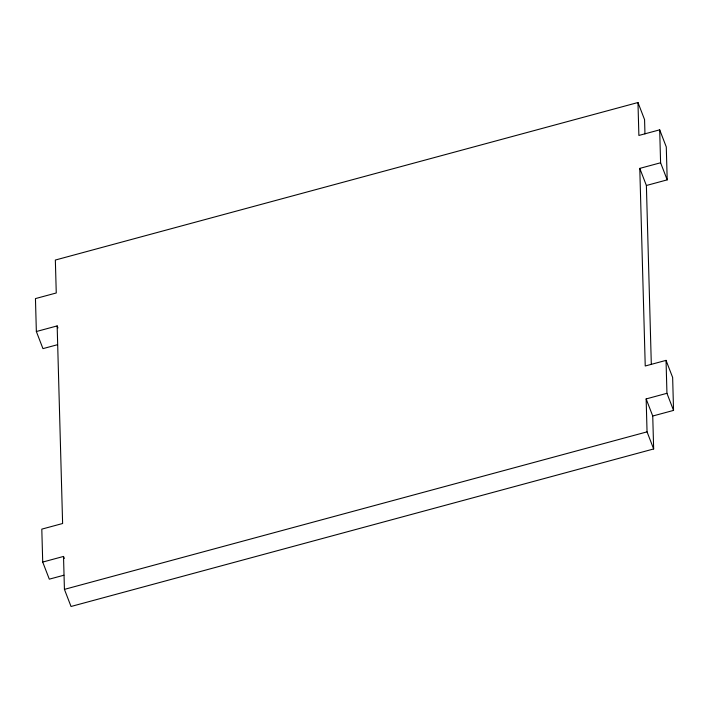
<?xml version="1.0" encoding="UTF-8"?>
<svg xmlns="http://www.w3.org/2000/svg" width="709" height="709" viewBox="0 0 709 709"><rect width="100%" height="100%" fill="white"/><g stroke="black" fill="none" stroke-linecap="round" stroke-linejoin="round"><path stroke-width="1.06" d="M644.96 133.895L644.57 119.626L637.967 102.521L55.346 260.043L56.259 292.977L35.45 298.595L36.354 331.528L42.957 348.633L57.526 344.698M651.314 364.329L646.386 185.492L667.196 179.864L666.283 146.931L659.689 129.836L638.88 135.454L637.967 102.521M36.354 331.528L57.163 325.91L57.943 327.921M63.881 575.229L49.311 579.164L42.717 562.069L63.518 556.441L64.43 589.374L71.033 606.479L653.654 448.957L652.741 416.023L673.55 410.405L672.646 377.472L666.043 360.367L645.234 365.995L639.784 168.387L660.593 162.769L659.689 129.836M653.654 448.957L647.051 431.861L646.147 398.928L666.947 393.3L666.043 360.367M64.43 589.374L647.051 431.861M660.593 162.769L667.196 179.864M639.784 168.387L646.386 185.492M666.947 393.3L673.55 410.405M646.147 398.928L652.741 416.023M63.518 556.441L64.297 558.453M57.163 325.91L62.614 523.508L41.804 529.136L42.717 562.069"/></g></svg>
